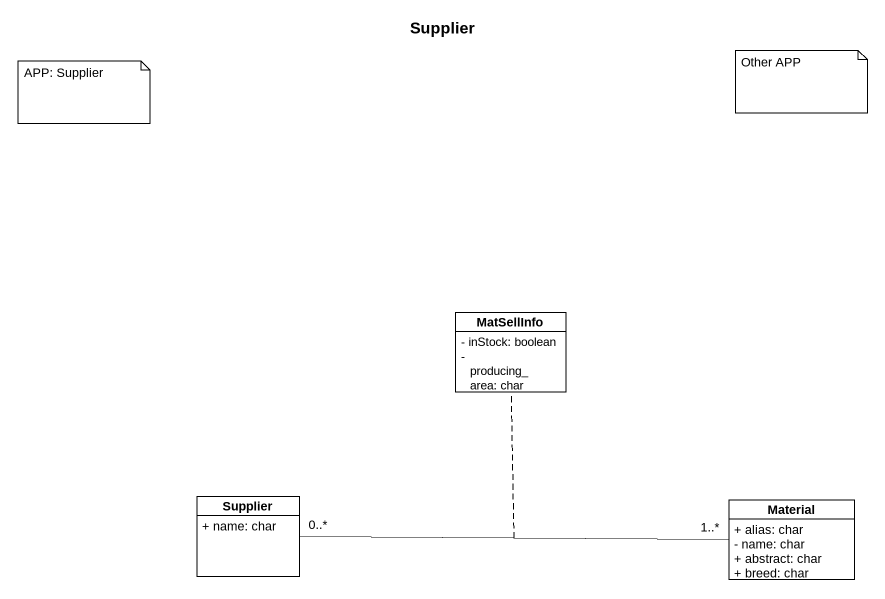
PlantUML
@startuml
title Supplier
hide circle
hide empty members
skinparam classAttributeIconSize 0
class MatSellInfo {
  - inStock: boolean
  - producing_area: char
}
class Supplier {
  + name: char
}
class Material {
  + alias: char
  - name: char
  + abstract: char
  + breed: char
}
Material "1..*" -left- "0..*" Supplier
(Material, Supplier) .. MatSellInfo
note as N1
  Other APP
end note
note as N2
  APP: Supplier
end note
@enduml
